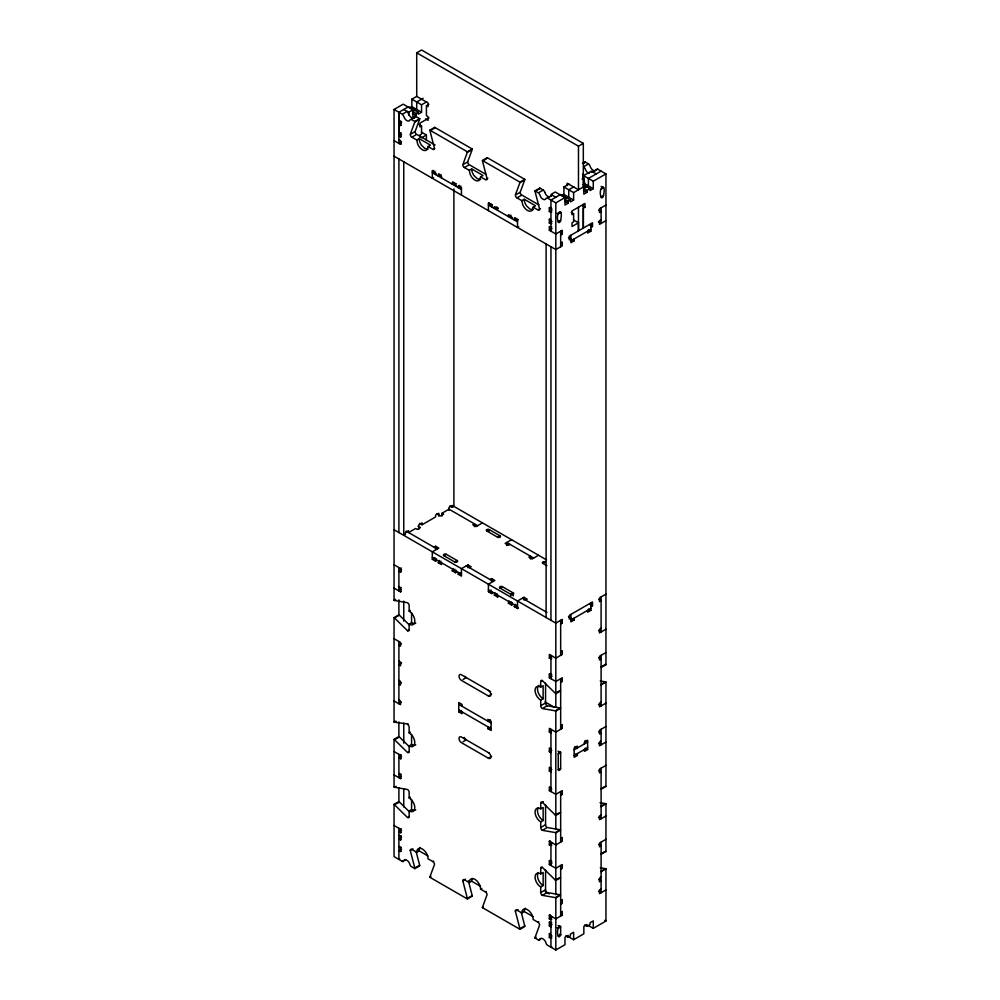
<?xml version="1.0" encoding="UTF-8"?>
<svg xmlns="http://www.w3.org/2000/svg" width="1000" height="1000" viewBox="0 0 1000 1000"><rect width="100%" height="100%" fill="white"/><g stroke="black" fill="none" stroke-linecap="round" stroke-linejoin="round"><path stroke-width="1.5" d="M409.125 624.75L399.363 615.163A2.288 1.325 60 0 0 398.9 614.812L394.05 617.625A2.288 1.325 60 0 1 394.513 617.962L407.525 630.737A2.288 1.325 60 0 0 409.15 629.812L409.15 624.2A8.012 4.625 60 0 0 414.812 620.938A8.012 4.625 60 0 0 409.15 611.125L409.15 605.525A2.288 1.325 60 0 0 407.525 602.725L394.513 600.475A2.288 1.325 60 0 1 394.05 600.275L394.05 109.475L403.212 104.175L412.9 109.8L412.9 117.275L416.125 115.4L416.125 113.537L412.488 111.438M398.9 135.625L398.9 112.275L408.062 106.988M573.625 219.975L578.475 222.775L578.475 230.863L578.475 207.213M583.325 186.975L583.325 143.387L578.475 146.188L578.475 189.775L567.15 183.238L567.15 185.725M416.725 140L419.15 138.6L430.475 145.137L428.05 146.537L427.088 149.613A8 4.625 60 0 1 417.688 144.188L416.725 140L411.863 137.2A2.288 1.325 60 0 1 410.25 134.388L414.812 121.988A2.3 1.325 60 0 0 414.875 121.5L419.725 118.7L415.838 116.538L414.787 117.088A4.575 2.65 60 0 1 411.737 117.825A4.575 2.65 60 0 1 408.688 113.562L407.163 111.438L403.125 113.775M469.263 170.338L471.688 168.938L483.013 175.475L480.588 176.875L479.637 179.95A8 4.625 60 0 1 470.225 174.525L469.263 170.338L464.412 167.537A2.288 1.325 60 0 1 462.8 164.725L467.35 152.325A2.3 1.325 60 0 0 467.425 151.838L472.275 149.037L434.738 127.362L429.888 130.162A2.3 1.338 60 0 0 429.963 130.738L434.513 148.4L433.7 148.863M521.812 200.675L524.237 199.262L535.562 205.8L533.138 207.213L532.175 210.287A8 4.625 60 0 1 522.775 204.862L521.812 200.675L516.962 197.862A2.288 1.325 60 0 1 515.337 195.062L519.9 182.662A2.3 1.325 60 0 0 519.963 182.175L524.812 179.363L487.287 157.7L482.438 160.5A2.3 1.338 60 0 0 482.5 161.075L487.062 178.738A2.288 1.325 60 0 1 485.438 179.675L480.588 176.875M401.325 123.1L401.525 122.312M560.662 934.975C557.938 940.962 556.5 931.075 558.237 928.363A1.713 0.988 -60 0 1 559.45 926.263A1.713 0.988 -60 0 1 560.662 926.963L560.662 934.975L559.45 934.275M411.062 133.925L415.1 131.588L419.663 119.188A2.3 1.325 60 0 0 419.725 118.7M463.6 164.262L467.65 161.925L472.2 149.525A2.3 1.325 60 0 0 472.275 149.037M516.15 194.6L520.188 192.262L524.75 179.862A2.3 1.325 60 0 0 524.812 179.363M468.413 880.875L472.2 895.6A2.288 1.325 60 0 1 472.275 896.162L467.425 898.975L429.888 877.3A2.288 1.325 60 0 1 429.963 876.812L434.513 864.412A2.288 1.325 60 0 0 432.9 861.6L428.05 858.8A8.012 4.625 60 0 0 422.388 849A8.012 4.625 60 0 0 416.725 852.262L411.863 849.463A2.288 1.325 60 0 0 410.25 850.4L414.812 868.062A2.288 1.325 60 0 1 414.875 868.637L419.725 865.837A2.288 1.325 60 0 0 419.663 865.263L416.238 852.013M521.337 912.688L524.75 925.925A2.288 1.325 60 0 1 524.812 926.5L519.963 929.3L482.438 907.638A2.288 1.325 60 0 1 482.5 907.15L487.062 894.737A2.288 1.325 60 0 0 485.438 891.938L480.588 889.137A8.012 4.625 60 0 0 474.925 879.338A8.012 4.625 60 0 0 469.263 882.6L464.412 879.8A2.288 1.325 60 0 0 462.8 880.738L467.35 898.4A2.288 1.325 60 0 1 467.425 898.975M568.775 936.912L573.625 939.712L573.625 932.237L570.388 934.112L570.388 935.975L568.212 937.237L568.212 935.362L564.975 937.237L564.975 944.712L555.812 950L547.537 945.225A2.288 1.325 60 0 1 546.013 943.1A4.575 2.637 60 0 0 542.962 938.85A4.575 2.637 60 0 0 539.913 939.575A2.288 1.325 60 0 1 538.387 939.95L534.975 937.975A2.288 1.325 60 0 1 535.05 937.475L539.6 925.075A2.288 1.325 60 0 0 537.987 922.275L533.138 919.475A8.012 4.625 60 0 0 527.475 909.675A8.012 4.625 60 0 0 521.812 912.938L516.962 910.138A2.288 1.325 60 0 0 515.337 911.075L519.9 928.737A2.288 1.325 60 0 1 519.963 929.3M591.312 172.312L592.837 171.938M425.525 118.9L428.038 120.35L428.038 116.625L426.425 115.688L426.425 105.725L428.038 106.662L428.038 102.925L416.712 96.388L416.712 52.8L421.575 50L583.325 143.387M408.625 106.662L418.312 112.275L418.312 114.138L421.55 112.275L411.863 106.662L411.863 99.188L416.975 96.237M423.1 98.3L416.7 102L416.7 109.475L414.538 110.712M409.712 107.9L411.863 106.662M403.75 109.475L408.625 112.263L413.488 109.462M421.55 112.275L421.55 104.8L426.662 101.85M399.712 120.525L398.9 120.988L401.325 121.463M426.425 105.725L428.85 104.325M416.125 113.537L418.312 112.275M401.325 123.325L398.9 124.725L401.325 125.2M394.05 109.475L402.312 114.25L403.837 116.375A4.575 2.65 60 0 0 406.887 120.625A4.575 2.65 60 0 0 409.938 119.887L415.513 117.188M414.812 121.988L418.85 119.663M398.9 132.513L401.325 132.975M429.1 117.875L419.925 123.175L419.925 126.912L421.55 125.975L421.55 134.062L419.925 135L419.925 137.487M401.6 134.688L398.9 136.25L401.325 136.713M401.488 141.912L398.9 143.4L398.9 112.275M411.863 137.2L415.913 134.863M394.05 140.6L400.513 144.338L401.325 143.875M430.763 130.275L434.812 127.938A2.3 1.338 60 0 1 434.738 127.362M421.55 137.8L426.4 135L426.4 140.4M433.55 177.575L432.325 178.275L432.325 170.8L433.137 170.338M434.925 171.175L432.325 172.662L461.45 189.475M467.35 152.325L471.4 150M436.375 174.075L435.562 174.537L435.562 172.662L432.325 170.8M440.962 174.537L438.263 176.088L439.075 173.762M464.412 167.537L468.462 165.2M483.312 160.613L486.55 158.737M454.712 182.787L452.275 184.188L453.088 181.85M452.275 182.312L455.513 184.188L456.325 183.725M456.325 185.588L455.513 186.05L455.513 184.188M460.913 186.05L458.212 187.613L459.025 185.275M486.25 179.2L487.863 178.275M519.9 182.662L523.938 180.325M488.413 210.65L488.413 203.175L489.212 202.712M491 203.55L488.413 205.037L517.525 221.85M488.413 203.175L491.637 205.037L492.45 204.575M492.45 206.45L491.637 206.912L491.637 205.037M497.038 206.912L494.338 208.463L494.338 206.6L497.575 208.463L498.387 208M516.962 197.862L521 195.538M533.138 207.213L537.987 210.012A2.288 1.325 60 0 0 539.6 209.075L535.05 191.412A2.3 1.338 60 0 1 534.975 190.837L539.837 188.038L543.725 190.362L544.775 192.138M582.425 163.45L585.125 161.887L589.012 164.213L590.062 165.987A4.575 2.65 60 0 0 594.075 170.625M535.862 190.95L537.475 190.012M538.288 189.55L539.9 188.612M583.575 163.4L584.388 162.925M539.2 192.338L543.25 190.012M587.725 164.325L583.688 166.663L585.212 168.787A4.575 2.65 60 0 0 589.212 173.425M510.788 215.162L508.363 216.562L508.363 214.7L511.587 216.562L511.587 218.425L512.4 217.963M561.737 195.7L563.9 194.462L563.9 186.988L569 184.037M600.638 667.175A2.288 1.325 60 0 0 601.1 667.525L605.95 664.725L605.95 173.912L593.275 181.225L593.275 188.7L583.55 183.113L583.55 175.637L591.413 171.1L596.275 173.9M534.975 190.837L538.875 193.162L539.913 194.938A4.575 2.65 60 0 0 542.962 199.188A4.575 2.65 60 0 0 546.013 198.463L551.587 195.763M593.65 171.475L597.688 169.137L605.95 173.912M516.987 218.425L514.288 219.988L515.1 217.65M582.062 178.95L583.275 178.25M560.125 194.775L550.95 200.062L550.95 231.188M573.888 186.825L568.75 189.788L568.75 197.262L566.587 198.5M601.1 171.112L588.4 178.438L588.4 185.912L585.175 187.775M514.288 218.113L517.525 219.988L518.337 219.525M538.8 209.537L540.413 208.612M584.087 183.388L584.9 182.925M547.537 198.088L555.812 202.862L564.975 197.575L564.975 205.037L568.212 203.175L568.212 201.312L564.575 199.2M563.9 186.988L573.625 192.575L585.188 185.9M551.763 212.05L549.338 211.575L549.338 207.85L550.15 207.375M518.737 226.762L517.525 227.463L517.525 219.988M551.763 208.312L549.338 207.85M549.338 211.575L552.038 210.025M568.212 201.312L570.388 200.05L570.388 201.912L573.625 200.05L573.625 192.575M583.438 188.312L587.075 190.413L590.05 188.7L590.05 190.562L593.275 188.7M587.075 190.413L587.075 192.275L583.85 194.15L583.85 186.675M560.662 212.512L558.237 213.912L557.025 213.212M601.1 189.163L603.525 187.763L601.1 186.363M551.763 223.562L549.338 223.1L549.338 219.363L550.15 218.9M549.338 223.1L552.038 221.537M558.237 221.7L560.662 220.3C563.763 205.062 554.712 213.1 558.237 221.7A1.713 0.988 -60 0 0 559.45 222.4A1.713 0.988 -60 0 0 560.662 220.3M601.1 196.95L603.525 195.55C606.638 180.325 597.575 188.35 601.1 196.95A1.713 0.988 -60 0 0 602.312 197.65A1.713 0.988 -60 0 0 603.525 195.55M578.475 222.775L572.013 226.513L572.013 222.775L573.625 221.838L573.625 213.75L572.013 214.675L572.013 210.95L584.95 203.475L584.95 207.213L583.325 208.137L583.325 228.062L583.325 204.412M551.763 226.988L549.338 226.525L549.338 230.263L555.812 234L562.275 230.263L562.275 234L560.662 234.925M549.338 230.263L552.038 228.7M605.95 205.037L599.487 208.775L599.487 212.512L601.1 211.575L598.675 210.175M560.662 243.025L562.275 242.087L562.275 245.825L555.812 249.562L394.05 156.175M601.1 219.675L599.487 220.613L599.487 224.35L605.95 220.613M590.862 227.45L592.487 226.513L592.487 222.775L569.3 236.163L569.3 239.9L570.913 238.962L568.488 237.562M570.9 240.837L590.85 229.325M574.15 238.962L574.15 240.837L570.913 242.7L570.9 235.238M590.85 223.725L590.862 231.188L587.638 233.05L587.638 231.188M408.6 530.675L405.375 532.537L405.375 534.412L403.75 535.337L403.75 161.775M408.6 532.537L415.613 528.488L417.238 529.425L420.462 527.562L417.95 526.1M419.663 523.35L422.088 524.763L435.562 516.975L435.562 515.1L438.8 513.237L438.8 516.225M442.038 516.038L442.038 513.237L449.05 509.188M449.85 505.925L452.275 507.325L453.9 506.388L453.9 188.863M433.95 547.175L435.562 546.237L438.8 548.1L432.325 551.838L432.325 559.312L435.562 561.175L436.375 560.712M394.05 564.763L400.513 568.5L401.325 568.025M482.475 522.888L476 526.625L472.775 524.763L474.387 523.825L474.387 526.625M401.6 569.738L398.9 571.3L401.325 571.763M432.325 559.312L435.025 557.75M436.375 558.85L435.562 561.175M443.925 555.725L446.35 554.325L457.137 560.55A1.713 0.988 0 0 1 457.137 561.962A1.713 0.988 0 0 1 454.712 561.962L443.925 555.725A1.713 0.988 0 0 1 443.925 554.325A1.713 0.988 0 0 1 446.35 554.325M486.788 530.988L489.212 529.587L500 535.812A1.713 0.988 0 0 1 500 537.212A1.713 0.988 0 0 1 497.575 537.212L486.788 530.988A1.713 0.988 0 0 1 486.788 529.587A1.713 0.988 0 0 1 489.212 529.587L489.212 530.988M439.075 560.4L438.263 562.737L441.5 564.6L441.5 562.737M438.263 562.737L440.962 561.175M398.9 587.175L401.325 587.638M401.488 589.412L398.9 590.913L398.9 567.562M394.05 588.112L400.513 591.838L401.325 591.375M454.712 561.962L457.137 560.55M497.575 537.212L500 535.812M394.05 600.275L395.662 599.35M394.513 600.475L395.325 600M453.088 568.5L452.275 570.825L455.513 572.7L456.325 572.225M452.275 570.825L454.975 569.275M456.325 570.363L455.513 572.7M469.538 567.712L471.15 566.788L467.912 564.913L461.45 568.65L461.45 576.125L458.212 574.25L458.212 572.388M511.587 539.7L505.125 543.438L508.363 545.3L509.975 544.362M458.212 574.25L460.913 572.7M395.325 617.5L399.363 615.163M409.15 611.125L410.363 610.425M409.15 624.2L411.575 622.8A8.012 4.625 60 0 0 414.263 623.575M490.025 579.55L491.637 578.612L494.875 580.475L488.413 584.212L488.413 591.688L491.637 593.55L492.45 593.088M407.525 630.737L409.15 629.812M538.55 555.262L532.087 559L528.85 557.137L530.462 556.2L530.462 559M488.413 591.688L491.1 590.125M401.325 643.825L398.9 645.238L400.513 646.162L400.513 642.425L394.05 638.7M502.425 586.7A1.713 0.988 0 0 0 500 586.7A1.713 0.988 0 0 0 500 588.112L502.425 586.7L513.212 592.938L513.212 595.925M542.863 563.362L545.288 561.962A1.713 0.988 0 0 0 542.863 561.962A1.713 0.988 0 0 0 542.863 563.362L546.912 565.688M495.15 592.775L494.338 595.112L497.575 596.975L498.387 596.512M494.338 595.112L497.038 593.55M509.162 600.875L508.363 603.2L511.587 605.075L512.4 604.6M508.363 603.2L511.05 601.65M512.4 602.737L511.587 605.075M525.612 600.087L527.225 599.163L524 597.288L517.525 601.025L517.525 608.5L518.337 608.025M515.1 604.3L514.288 606.625L517.525 608.5M514.288 606.625L516.987 605.075M401.325 682.75L398.9 684.15L400.513 685.075L400.513 681.338L398.9 680.413M401.488 702.262L398.9 703.763L398.9 641.5M605.95 594.175L599.487 597.913L599.487 601.65L601.1 600.712L598.675 599.312M463.062 679.475L466.3 677.613A3.438 1.975 60 0 1 464.975 676.388M560.662 624.062L562.275 623.125L562.275 619.388L555.812 623.125L394.05 529.738M590.862 606.625L592.487 605.688L592.487 601.95L569.3 615.337L569.3 619.075L570.913 618.138L568.488 616.737M394.05 617.625L394.05 722.025L395.262 721.325M570.9 620.013L590.85 608.5M395.325 721.75L396.125 721.287M574.15 618.138L574.15 620.013L570.913 621.875L570.9 614.412M590.85 602.888L590.862 610.363L587.638 612.225L587.638 610.363M394.05 722.025A2.288 1.325 60 0 0 394.513 722.225L408.338 724.013M408.338 817.062L409.15 816.587L409.15 810.987A8.012 4.625 60 0 0 414.812 807.725A8.012 4.625 60 0 0 409.15 797.913L409.15 792.312A2.288 1.325 60 0 0 407.525 789.513L394.513 787.25A2.288 1.325 60 0 1 394.05 787.062L394.05 739.375L398.9 736.562A2.288 1.325 60 0 1 399.363 736.912L409.125 746.5M394.05 739.375A2.288 1.325 60 0 1 394.513 739.712L398.55 737.375M408.338 752.025L409.15 751.562L409.15 745.95A8.012 4.625 60 0 0 414.812 742.688A8.012 4.625 60 0 0 409.15 732.875L410.363 732.175M560.662 651.612L562.275 650.675L562.275 654.412L555.812 658.15L549.338 654.412L549.338 658.15L552.038 656.587M601.1 628.263L599.487 629.2L599.487 632.938L605.95 629.2M461.987 706.25L461.987 704.375L458.75 702.513L458.75 711.85L461.175 710.45M551.763 658.612L549.338 658.15M490.562 691.612L461.45 674.8A3.438 1.975 60 0 0 459.025 676.213A3.438 1.975 60 0 0 461.45 680.413L488.413 695.975L491.637 694.112M409.15 745.95L411.575 744.55A8.012 4.625 60 0 0 415.737 744.85M394.05 751.538L400.513 755.275L401.325 754.812M401.6 756.525L398.9 758.075L401.325 758.55M560.662 682.438L562.275 681.5L562.275 677.763L555.812 681.5L549.338 677.763L549.338 674.025L550.15 673.562M551.763 674.488L549.338 674.025M541.512 681.012L542.325 680.55L555.35 693.325A2.288 1.325 60 0 0 555.812 693.675L560.662 690.875A2.288 1.325 60 0 1 560.2 690.525L557.5 692.075M549.338 677.763L552.038 676.2M540.712 700.163A8.012 4.625 60 0 1 535.05 690.35A8.012 4.625 60 0 1 540.712 687.087L543.138 685.688L543.138 698.763L540.712 700.163L540.712 705.763A2.288 1.325 60 0 0 542.325 708.562L555.35 710.825A2.288 1.325 60 0 1 555.812 711.012L560.662 708.213A2.288 1.325 60 0 0 560.2 708.025L547.175 705.763L543.138 708.1M605.95 652.55L599.487 656.287L599.487 660.013L601.1 659.087L598.675 657.688M490.3 719.788L487.863 721.188L487.863 719.325L491.1 721.188L491.1 730.525L487.863 728.662L487.863 726.787M399.712 773.487L398.9 773.962L401.325 774.425M401.488 776.2L398.9 777.688L398.9 754.35M463.062 741.737L466.3 739.875A3.438 1.975 60 0 1 464.975 738.65M394.05 774.887L400.513 778.625L401.325 778.162M487.863 728.662L490.3 727.262M556.15 692.862L556.962 692.387M602.25 666.237L605.487 664.375A2.288 1.325 60 0 0 605.95 664.725M394.05 787.062L394.862 786.6M395.325 786.787L396.125 786.325M540.712 705.763L544.75 703.425M555.35 710.825L559.388 708.487M604.675 682.337L600.638 684.675A2.288 1.325 60 0 1 601.1 684.862L605.95 682.062L605.95 786.475L601.1 789.275A2.288 1.325 60 0 1 600.638 788.925L604.675 786.587M414.875 868.637L411.463 866.663A2.288 1.325 60 0 1 409.938 864.538A4.575 2.637 60 0 0 406.887 860.288A4.575 2.637 60 0 0 403.837 861.012A2.288 1.325 60 0 1 402.312 861.375L394.05 856.612L394.05 804.4L398.9 801.6A2.288 1.325 60 0 1 399.363 801.95L409.125 811.525M394.05 804.4A2.288 1.325 60 0 1 394.513 804.75L398.55 802.412M409.15 797.913L410.363 797.212M489.212 753.1L461.45 737.062A3.438 1.975 60 0 0 459.025 738.462A3.438 1.975 60 0 0 461.45 742.675L488.413 758.238L491.637 756.363M409.15 810.987L411.575 809.587A8.012 4.625 60 0 0 415.737 809.887M560.662 725.55L562.275 724.613L562.275 728.35L555.812 732.087L549.338 728.35L549.338 732.087L551.763 730.688M601.1 702.2L599.487 703.138L599.487 706.875L605.95 703.138M394.05 825.475L400.513 829.212L401.325 828.75M401.6 830.462L398.9 832.013L401.325 832.487M398.9 835.438L401.325 835.913M550.95 748.9L549.338 747.962L549.338 751.7L551.763 750.3M401.525 836.9A1.713 0.988 -60 0 0 401.325 837.775L398.9 839.175L401.325 839.638M558.237 754.038L560.662 752.638L560.662 768.2A1.713 0.988 -60 0 1 559.45 770.3A1.713 0.988 -60 0 1 558.237 769.6L558.237 754.038A1.713 0.988 -60 0 1 559.45 751.925A1.713 0.988 -60 0 1 560.662 752.638L558.075 751.137M605.95 726.488L599.487 730.212L599.487 733.95L601.1 733.025L598.675 731.612M399.712 846.488L398.9 846.963L401.325 847.425M401.6 849.137L398.9 850.7L401.325 851.162M574.138 749.825L587.625 742.05L585.037 740.55M574.138 755.438L587.625 747.65M410.25 850.4L412.95 848.838M550.95 768.2L549.338 767.262L549.338 771L551.763 769.6M601.1 741.112L599.487 742.05L599.487 745.788L605.95 742.05M577.388 753.562L577.388 755.425L574.15 757.3L574.15 747.95L577.388 746.087L577.388 747.95L574.963 746.55M584.4 743.913L584.4 742.038L587.638 740.175L587.638 749.513L584.4 751.375L584.4 749.513M399.712 858.95L398.9 859.412L398.9 828.275M558.237 769.6L560.662 768.2M416.725 852.262L419.15 850.863A8.012 4.625 60 0 1 420.337 847.537M402.312 861.375L403.925 860.45M404.738 859.975L405.55 859.513M415.613 867.588L419.663 865.263M550.95 787.812L549.338 786.875L549.338 790.612L551.763 789.212M432.9 861.6L433.7 861.137M545.562 804.987L545.562 824.712A2.288 1.325 60 0 0 547.175 827.513L560.2 829.775A2.288 1.325 60 0 1 560.662 829.963L555.812 832.763A2.288 1.325 60 0 0 555.35 832.575L542.325 830.312A2.288 1.325 60 0 1 540.712 827.513L540.712 821.912A8.012 4.625 60 0 1 535.05 812.1A8.012 4.625 60 0 1 540.712 808.838L540.712 803.238L543.4 801.675M605.95 765.4L599.487 769.125L599.487 772.862L601.1 771.938L598.675 770.537M560.662 795.275L562.275 794.35L562.275 790.612L555.812 794.35L549.338 790.612M540.712 808.838L543.138 807.438L543.138 820.512L540.712 821.912M429.963 876.812L430.763 876.338M429.888 877.3L430.7 876.838M540.712 803.238A2.288 1.325 60 0 1 542.325 802.3L555.35 815.075L559.388 812.738M560.662 812.625L555.812 815.425A2.288 1.325 60 0 1 555.35 815.075M541.512 827.05L545.562 824.712M542.325 830.312L546.375 827.987M462.8 880.738L465.487 879.175M556.15 832.1L560.2 829.775M601.45 805.95L605.487 803.625A2.288 1.325 60 0 1 605.95 803.812L605.95 851.5L601.1 854.3A2.288 1.325 60 0 1 600.638 853.962L604.675 851.625M469.263 882.6L471.688 881.2A8.012 4.625 60 0 1 472.375 878.487M605.95 803.812L601.1 806.612A2.288 1.325 60 0 0 600.638 806.425M551.763 845.4L549.338 844.938L549.338 841.2L550.15 840.738M549.338 844.938L552.038 843.375M560.662 838.4L562.275 837.463L562.275 841.2L555.812 844.938L549.338 841.2M601.1 815.05L599.487 815.987L599.487 819.712L605.95 815.987M480.588 889.137L481.8 888.438M468.162 897.925L472.2 895.6M485.438 891.938L486.25 891.475M560.662 869.212L562.275 868.288L562.275 864.55L555.812 868.288L549.338 864.55L549.338 860.812L550.15 860.337M551.763 861.275L549.338 860.812M545.562 870.013L545.562 889.75A2.288 1.325 60 0 0 547.175 892.55L560.2 894.8A2.288 1.325 60 0 1 560.662 894.987L555.812 897.8A2.288 1.325 60 0 0 555.35 897.6L542.325 895.35A2.288 1.325 60 0 1 540.712 892.55L540.712 886.95A8.012 4.625 60 0 1 535.05 877.138A8.012 4.625 60 0 1 540.712 873.875L540.712 868.263L542.325 867.337L555.35 880.113A2.288 1.325 60 0 0 555.812 880.45L560.662 877.65M549.338 864.55L552.038 862.987M482.5 907.15L483.312 906.675M540.712 873.875L543.138 872.475L543.138 885.55L540.712 886.95M482.438 907.638L483.25 907.175M605.95 839.325L599.487 843.062L599.487 846.8L601.1 845.863L598.675 844.463M555.35 880.113L559.388 877.775M541.512 892.087L545.562 889.75M542.325 895.35L546.375 893.012M515.337 911.075L518.038 909.513M521.812 912.938L524.237 911.538A8.012 4.625 60 0 1 525.425 908.213M556.15 897.138L560.2 894.8M601.45 870.987L605.487 868.65A2.288 1.325 60 0 1 605.95 868.838L605.95 921.05L593.275 928.363L588.425 925.562M605.95 868.838L601.1 871.65A2.288 1.325 60 0 0 600.638 871.462M560.662 900.5L562.275 899.562L562.275 903.3L560.662 904.237M601.1 877.15L599.487 878.088L599.487 881.825L601.1 880.888L598.675 879.488M520.7 928.263L524.75 925.925M551.763 919.338L549.338 918.875L549.338 915.138L550.15 914.663M537.987 922.275L538.8 921.812M549.338 918.875L552.038 917.312M560.662 912.337L562.275 911.4L562.275 915.138L555.812 918.875L549.338 915.138M601.1 888.988L599.487 889.912L599.487 893.65L605.95 889.912M550.95 926.963L549.338 926.025L549.338 922.3L550.15 921.825M551.763 922.763L549.338 922.3M549.338 926.025L552.038 924.475M535.05 937.475L535.862 937.013M534.975 937.975L535.788 937.513M538.387 939.95L541.087 938.388M551.763 938.012L549.338 937.55L549.338 933.812L550.15 933.35M549.338 937.55L552.038 935.987M558.237 936.15L560.662 934.75M551.763 946.737L550.95 947.2L550.95 916.062M584.65 924.938L587.075 926.338L590.05 924.625L590.05 922.763L593.275 920.888L593.275 928.363M573.625 939.712L583.85 933.812L583.85 926.338L587.075 924.475L587.075 926.338M428.137 149.075L424.812 148.4L421.488 145.238A8.012 4.625 60 0 1 419.15 138.6M480.688 179.412L477.35 178.738L474.025 175.575A8.012 4.625 60 0 1 471.688 168.938M533.225 209.75L529.9 209.075L526.575 205.9A8.012 4.625 60 0 1 524.237 199.262M600.288 680.962L605.487 681.875A2.288 1.325 60 0 1 605.95 682.062M600.062 802.688L605.487 803.625M600.288 867.75L605.487 868.65M597.688 169.137L596.163 169.5A4.575 2.65 60 0 1 594.975 170.625M552.4 195.287L550.875 195.65A4.575 2.65 60 0 1 550.413 196.375M416.712 52.8L578.475 146.188M583.55 175.637L593.275 181.225M582.737 184.513L590.05 188.7M583.438 190.175L587.075 192.275M411.863 99.188L421.55 104.8M563.9 194.462L573.625 200.05M582.525 205.812L584.95 207.213M560.662 194.462L570.388 200.05M564.975 197.575L555.25 191.988L550.975 194.45L555.825 197.25M412.488 113.3L416.125 115.4M564.575 201.075L568.212 203.175M598.462 221.887L601.1 223.412L601.1 207.85M411.463 119.525L414.875 121.5M429.888 130.162L467.425 151.838M482.438 160.5L519.963 182.175M419.125 124.575L421.55 125.975M571.2 212.35L573.625 213.75M590.062 225.113L592.487 226.513M421.55 132.2L426.4 135M588.438 229.788L590.862 231.188M435.125 145.013L416.725 134.388A2.288 1.325 60 0 1 415.1 131.588M486.35 174.6L469.263 164.725A2.288 1.325 60 0 1 467.65 161.925M538.9 204.925L521.812 195.062A2.288 1.325 60 0 1 520.188 192.262M428.05 146.537L432.9 149.338A2.288 1.325 60 0 0 434.513 148.4M549.338 219.363L550.95 220.3M398.9 139.675L400.513 140.6L400.513 144.338M561.462 233.525L562.275 234M571.725 239.438L574.15 240.837M438.263 174.225L441.5 176.088L441.5 177.963M458.212 185.738L461.45 187.613L461.45 195.087M453.438 506.125L546.487 559.85M448.575 508.925L477.625 525.688M533.7 558.062L506.737 542.5L506.737 545.487M442.038 513.237L443.65 514.175L440.425 516.038L436.65 513.862M590.062 604.288L592.487 605.688M588.438 608.962L590.862 610.363M598.513 630.513L601.1 632L601.1 596.975M571.725 618.612L574.15 620.013M406.075 531.075L437.188 549.038M466.3 565.85L493.263 581.413M522.375 598.225L546.95 612.413M561.462 622.663L562.275 623.125M500 588.112L510.788 594.338A1.713 0.988 0 0 0 513.212 594.338A1.713 0.988 0 0 0 513.212 592.938L510.788 594.338L510.788 595.737M432.325 557.438L461.45 574.25M488.413 589.812L517.525 606.625M598.513 704.438L601.1 705.938L601.1 655.35M545.025 701.888L554.462 707.337M598.513 743.35L601.1 744.85L601.1 729.287M561.462 727.887L562.275 728.35M585.2 748.112L587.638 749.513M549.338 732.087L550.95 733.025M574.963 754.025L577.388 755.425M398.9 661.112L400.513 662.038L400.513 665.775L398.9 664.85L401.325 663.438A1.713 0.988 -60 0 1 401.525 662.562M549.338 751.7L550.95 752.638M458.75 704.375L491.1 723.062M458.75 709.987L491.1 728.662M458.75 711.85L461.987 713.725L461.987 711.85M549.338 771L550.95 771.938M398.9 700.025L400.513 700.95L400.513 704.688L394.05 700.95M561.462 793.875L562.275 794.35M598.513 817.288L601.1 818.787L601.1 768.2M598.513 891.225L601.1 892.725L601.1 842.138M604.738 920.35L605.95 921.05M545.15 891.55L549.175 893.875M561.462 914.663L562.275 915.138M558.075 925.475L560.662 926.963L558.237 928.363L557.025 927.663M419.15 850.863L427.95 855.95M471.688 881.2L480.5 886.287M524.237 911.538L533.05 916.625M565.788 935.837L568.212 937.237M549.338 933.812L550.95 934.75M394.513 739.712L407.525 752.487A2.288 1.325 60 0 0 409.15 751.562M394.513 804.75L407.525 817.525A2.288 1.325 60 0 0 409.15 816.587M582.612 174.1L584.513 181.45M560.662 231.188L560.662 246.762M560.662 620.325L560.662 655.35M560.662 678.7L560.662 729.287M560.662 791.55L560.662 842.138M560.662 865.475L560.662 916.062M555.812 202.862L555.812 707.35M555.812 711.012L555.812 829.438M555.812 832.763L555.812 894.725M555.812 897.8L555.812 950M550.95 246.762L550.95 620.325M550.95 655.35L550.95 678.7M550.95 729.287L550.95 791.55M550.95 842.138L550.95 865.475M546.1 243.962L546.1 617.525M545.562 683.238L545.562 702.962A2.288 1.325 60 0 0 547.175 705.763M540.712 687.087L540.712 681.488A2.288 1.325 60 0 1 542.325 680.55M524 597.288L524 600.087M497.575 208.463L497.575 210.338M497.575 595.112L497.575 596.975M491.637 578.612L491.637 581.413M491.637 591.688L491.637 593.55M467.912 564.913L467.912 567.712M452.275 507.325L452.275 505.45L449.05 507.325L449.05 510.312M435.562 546.237L435.562 549.038M422.088 524.763L422.088 522.888L418.85 524.763L418.85 529.237M411.575 612.638L411.575 622.8M411.575 734.388L411.575 744.55M411.575 799.412L411.575 809.587M409.15 732.875L409.15 727.275A2.288 1.325 60 0 0 407.525 724.475M408.625 112.263L408.625 115.325M403.75 601.087L403.75 621.1M403.75 723.175L403.75 743.188M403.75 789.05L403.75 806.938M400.513 121.925L400.513 125.662M400.513 133.438L400.513 137.175M400.513 568.5L400.513 572.225M400.513 588.112L400.513 591.838M400.513 755.275L400.513 759.013M400.513 774.887L400.513 778.625M400.513 829.212L400.513 832.95M400.513 836.375L400.513 840.113M400.513 847.887L400.513 851.625M398.9 158.975L398.9 532.537M398.9 599.825L398.9 615.225M398.9 721.912L398.9 737.312M398.9 787.75L398.9 802.638M585.188 162.463A2.3 1.338 60 0 1 585.125 161.887M549.688 196.775A4.575 2.65 60 0 1 544.763 192.125M539.875 188.463A2.3 1.338 60 0 1 539.837 188.038M487.362 158.275A2.3 1.338 60 0 1 487.287 157.7M415.737 623.1A8.012 4.625 60 0 1 415.05 623.438M543.138 698.763A8.012 4.625 60 0 1 537.95 691.85A8.012 4.625 60 0 1 538.975 685.387M540.712 868.263A2.288 1.325 60 0 1 542.325 867.337M543.138 885.55A8.012 4.625 60 0 1 538.162 879.25A8.012 4.625 60 0 1 538.4 872.7M543.138 820.512A8.012 4.625 60 0 1 538.162 814.212A8.012 4.625 60 0 1 538.4 807.663M488.413 690.375A3.438 1.975 60 0 1 490.838 694.575A3.438 1.975 60 0 1 488.413 695.975M488.413 752.638A3.438 1.975 60 0 1 490.838 756.838A3.438 1.975 60 0 1 488.413 758.238M464.588 738.062A3.438 1.975 60 0 1 464.275 737.425M605.95 786.475A2.288 1.325 60 0 1 605.487 786.125M605.95 851.5A2.288 1.325 60 0 1 605.487 851.162"/></g></svg>
